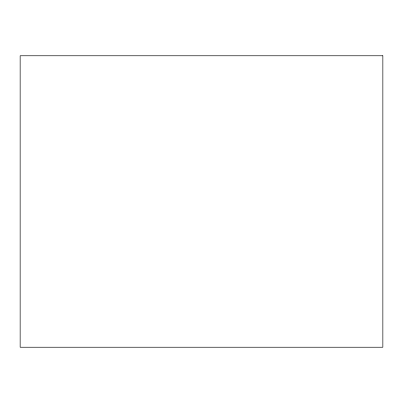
<?xml version="1.0" encoding="UTF-8"?>
<svg xmlns="http://www.w3.org/2000/svg" width="403" height="403" viewBox="0 0 403 403"><rect width="100%" height="100%" fill="white"/><g stroke="black" fill="none" stroke-linecap="round" stroke-linejoin="round"><path stroke-width="0.6" d="M382.85 55.77L20.15 55.77L20.15 347.23L382.85 347.23L382.85 55.77"/></g></svg>
